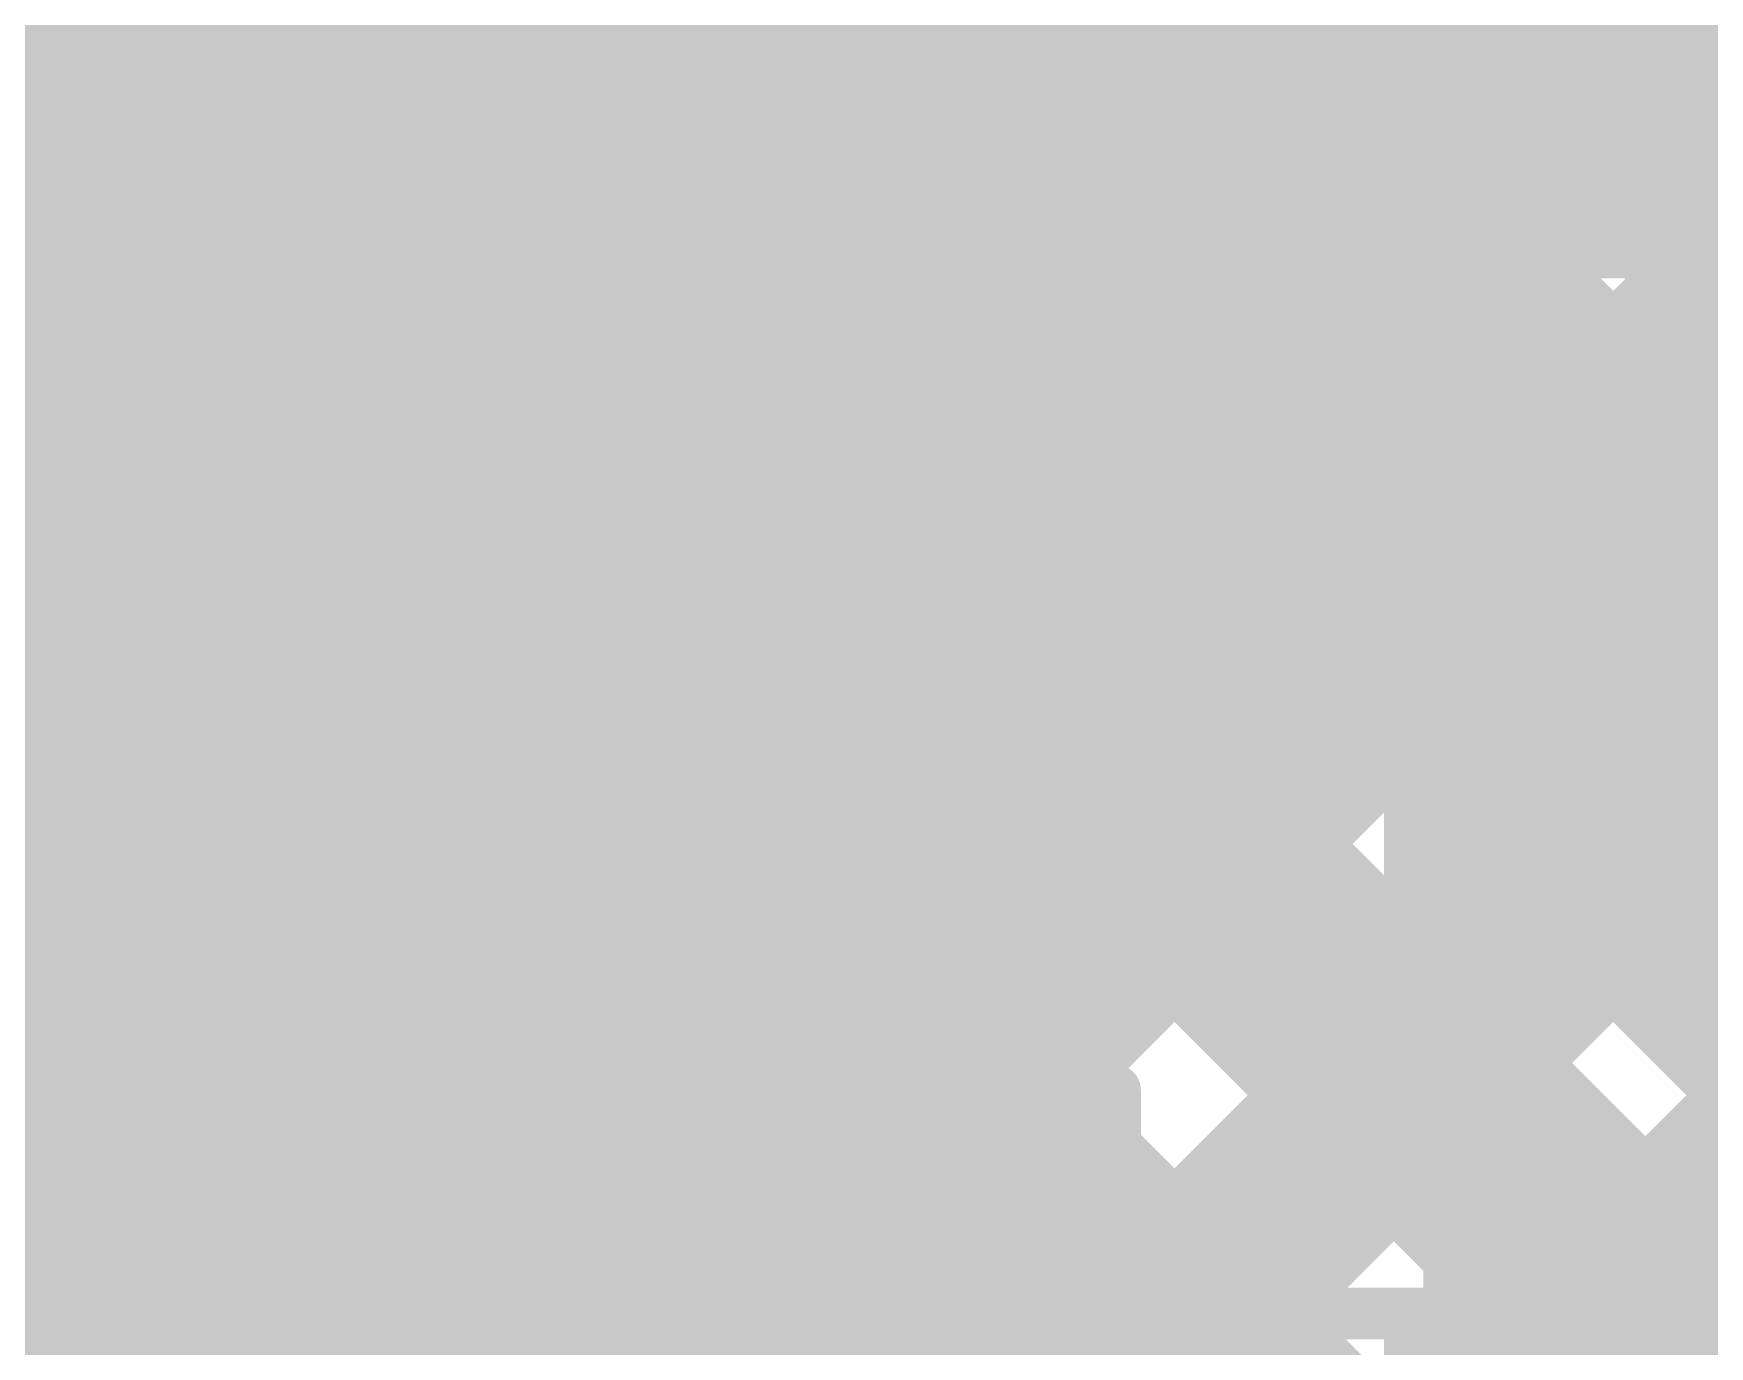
# Model space of a CAD drawing. Header units: millimetres. Extents: x 13 to 259, y -2 to 326.
# Drawn here: x 138.225 to 141.466, y 119.156 to 121.696 of the extents above; entities that cross this region are included whole.
import ezdxf

# ---------------------------------------------------------------- set-up
doc = ezdxf.new("R2010")
doc.units = ezdxf.units.MM
for name, color, linetype in [('BottomLayer', 5, 'Continuous'), ('ConnectLayer', 7, 'Continuous'), ('DrillDrawing', 1, 'Continuous'), ('Mechanical14', 56, 'Continuous'), ('Mechanical8', 56, 'Continuous'), ('MidLayer1', 16, 'Continuous'), ('MidLayer2', 76, 'Continuous'), ('MidLayer3', 90, 'Continuous'), ('MidLayer4', 156, 'Continuous'), ('MidLayer5', 130, 'Continuous'), ('MidLayer6', 216, 'Continuous'), ('MultiLayer', 9, 'Continuous'), ('TopLayer', 1, 'Continuous'), ('TopPaste', 8, 'Continuous'), ('TopSolder', 216, 'Continuous')]:
    doc.layers.add(name, color=color, linetype=linetype)

# ---------------------------------------------------------------- blocks, each defined once
blk = doc.blocks.new('SAMTEC_ASP_127797_01_185')
at = {"layer": 'Mechanical14', "const_width": 0.1}
for points in [[(-18.7452, 5.7404), (-19.3548, 5.7404)], [(-18.7452, 5.7404), (-19.3548, 5.7404)], [(-19.3548, 5.5994), (-19.3548, 5.7404)], [(-18.7452, 5.5994), (-18.7452, 5.7404)], [(-17.4752, 5.7404), (-18.0848, 5.7404)], [(-17.4752, 5.7404), (-18.0848, 5.7404)], [(-18.0848, 5.5994), (-18.0848, 5.7404)], [(-17.4752, 5.5994), (-17.4752, 5.7404)], [(-19.3548, 5.5994), (-19.4691, 5.5994)], [(-18.6309, 5.5994), (-18.7452, 5.5994)], [(-18.6309, 5.2438), (-18.6309, 5.5994)], [(-18.0848, 5.5994), (-18.1991, 5.5994)], [(-18.1991, 5.2438), (-18.1991, 5.5994)], [(-17.3609, 5.5994), (-17.4752, 5.5994)], [(-17.3609, 5.2438), (-17.3609, 5.5994)], [(-16.8148, 5.5994), (-16.9291, 5.5994)], [(-16.9291, 5.2438), (-16.9291, 5.5994)], [(-18.6309, 5.4864), (-19.4691, 5.4864)], [(-18.6309, 5.4864), (-19.4691, 5.4864)], [(-17.3609, 5.4864), (-18.1991, 5.4864)], [(-17.3609, 5.4864), (-18.1991, 5.4864)], [(-16.0909, 5.4864), (-16.9291, 5.4864)], [(-16.0909, 5.4864), (-16.9291, 5.4864)], [(-18.1991, 5.2438), (-18.6309, 5.2438)], [(-16.9291, 5.2438), (-17.3609, 5.2438)], [(-18.1991, 4.9162), (-18.6309, 4.9162)], [(-18.6309, 4.5606), (-18.6309, 4.9162)], [(-18.1991, 4.5606), (-18.1991, 4.9162)], [(-17.3609, 4.5606), (-17.3609, 4.9162)], [(-16.9291, 4.9162), (-17.3609, 4.9162)], [(-16.9291, 4.5606), (-16.9291, 4.9162)], [(-18.6309, 4.6736), (-19.4691, 4.6736)], [(-17.3609, 4.6736), (-18.1991, 4.6736)], [(-16.0909, 4.6736), (-16.9291, 4.6736)], [(-19.3548, 4.5606), (-19.4691, 4.5606)], [(-19.3548, 4.4196), (-19.3548, 4.5606)], [(-18.7452, 4.4196), (-18.7452, 4.5606)], [(-18.6309, 4.5606), (-18.7452, 4.5606)], [(-18.0848, 4.5606), (-18.1991, 4.5606)], [(-18.0848, 4.4196), (-18.0848, 4.5606)], [(-17.4752, 4.4196), (-17.4752, 4.5606)], [(-17.3609, 4.5606), (-17.4752, 4.5606)], [(-16.8148, 4.5606), (-16.9291, 4.5606)], [(-18.7452, 4.4196), (-19.3548, 4.4196)], [(-17.4752, 4.4196), (-18.0848, 4.4196)], [(-18.7452, 3.2004), (-19.3548, 3.2004)], [(-19.3548, 3.0594), (-19.3548, 3.2004)], [(-18.7452, 3.0594), (-18.7452, 3.2004)], [(-17.4752, 3.2004), (-18.0848, 3.2004)], [(-18.0848, 3.0594), (-18.0848, 3.2004)], [(-17.4752, 3.0594), (-17.4752, 3.2004)], [(-19.3548, 3.0594), (-19.4691, 3.0594)], [(-18.6309, 3.0594), (-18.7452, 3.0594)], [(-18.6309, 2.7038), (-18.6309, 3.0594)], [(-18.0848, 3.0594), (-18.1991, 3.0594)], [(-18.1991, 2.7038), (-18.1991, 3.0594)], [(-17.3609, 3.0594), (-17.4752, 3.0594)], [(-17.3609, 2.7038), (-17.3609, 3.0594)], [(-16.8148, 3.0594), (-16.9291, 3.0594)], [(-16.9291, 2.7038), (-16.9291, 3.0594)], [(-18.6309, 2.9464), (-19.4691, 2.9464)], [(-17.3609, 2.9464), (-18.1991, 2.9464)], [(-16.0909, 2.9464), (-16.9291, 2.9464)]]:
    blk.add_lwpolyline(points, dxfattribs=at)
at = {"layer": 'Mechanical14', "const_width": 0.05}
for points in [[(-19.3798, 5.7404, 1), (-19.3298, 5.7404, 1)], [(-19.3798, 5.7404, 1), (-19.3298, 5.7404, 1)], [(-19.3798, 5.7404, 1), (-19.3298, 5.7404, 1)], [(-18.7702, 5.7404, 1), (-18.7202, 5.7404, 1)], [(-18.7702, 5.7404, 1), (-18.7202, 5.7404, 1)], [(-18.7702, 5.7404, 1), (-18.7202, 5.7404, 1)], [(-18.1098, 5.7404, 1), (-18.0598, 5.7404, 1)], [(-18.1098, 5.7404, 1), (-18.0598, 5.7404, 1)], [(-18.1098, 5.7404, 1), (-18.0598, 5.7404, 1)], [(-17.5002, 5.7404, 1), (-17.4502, 5.7404, 1)], [(-17.5002, 5.7404, 1), (-17.4502, 5.7404, 1)], [(-17.5002, 5.7404, 1), (-17.4502, 5.7404, 1)], [(-19.3798, 5.5994, 1), (-19.3298, 5.5994, 1)], [(-19.3798, 5.5994, 1), (-19.3298, 5.5994, 1)], [(-18.7702, 5.5994, 1), (-18.7202, 5.5994, 1)], [(-18.7702, 5.5994, 1), (-18.7202, 5.5994, 1)], [(-18.6559, 5.5994, 1), (-18.6059, 5.5994, 1)], [(-18.6559, 5.5994, 1), (-18.6059, 5.5994, 1)], [(-18.2241, 5.5994, 1), (-18.1741, 5.5994, 1)], [(-18.2241, 5.5994, 1), (-18.1741, 5.5994, 1)], [(-18.1098, 5.5994, 1), (-18.0598, 5.5994, 1)], [(-18.1098, 5.5994, 1), (-18.0598, 5.5994, 1)], [(-17.5002, 5.5994, 1), (-17.4502, 5.5994, 1)], [(-17.5002, 5.5994, 1), (-17.4502, 5.5994, 1)], [(-17.3859, 5.5994, 1), (-17.3359, 5.5994, 1)], [(-17.3859, 5.5994, 1), (-17.3359, 5.5994, 1)], [(-16.9541, 5.5994, 1), (-16.9041, 5.5994, 1)], [(-16.9541, 5.5994, 1), (-16.9041, 5.5994, 1)], [(-18.6559, 5.4864, 1), (-18.6059, 5.4864, 1)], [(-18.6559, 5.4864, 1), (-18.6059, 5.4864, 1)], [(-18.2241, 5.4864, 1), (-18.1741, 5.4864, 1)], [(-18.2241, 5.4864, 1), (-18.1741, 5.4864, 1)], [(-17.3859, 5.4864, 1), (-17.3359, 5.4864, 1)], [(-17.3859, 5.4864, 1), (-17.3359, 5.4864, 1)], [(-16.9541, 5.4864, 1), (-16.9041, 5.4864, 1)], [(-16.9541, 5.4864, 1), (-16.9041, 5.4864, 1)], [(-18.6559, 5.2438, 1), (-18.6059, 5.2438, 1)], [(-18.6559, 5.2438, 1), (-18.6059, 5.2438, 1)], [(-18.2241, 5.2438, 1), (-18.1741, 5.2438, 1)], [(-18.2241, 5.2438, 1), (-18.1741, 5.2438, 1)], [(-17.3859, 5.2438, 1), (-17.3359, 5.2438, 1)], [(-17.3859, 5.2438, 1), (-17.3359, 5.2438, 1)], [(-16.9541, 5.2438, 1), (-16.9041, 5.2438, 1)], [(-16.9541, 5.2438, 1), (-16.9041, 5.2438, 1)], [(-18.6559, 4.9162, 1), (-18.6059, 4.9162, 1)], [(-18.6559, 4.9162, 1), (-18.6059, 4.9162, 1)], [(-18.2241, 4.9162, 1), (-18.1741, 4.9162, 1)], [(-18.2241, 4.9162, 1), (-18.1741, 4.9162, 1)], [(-17.3859, 4.9162, 1), (-17.3359, 4.9162, 1)], [(-17.3859, 4.9162, 1), (-17.3359, 4.9162, 1)], [(-16.9541, 4.9162, 1), (-16.9041, 4.9162, 1)], [(-16.9541, 4.9162, 1), (-16.9041, 4.9162, 1)], [(-18.6559, 4.6736, 1), (-18.6059, 4.6736, 1)], [(-18.2241, 4.6736, 1), (-18.1741, 4.6736, 1)], [(-17.3859, 4.6736, 1), (-17.3359, 4.6736, 1)], [(-16.9541, 4.6736, 1), (-16.9041, 4.6736, 1)], [(-19.3798, 4.5606, 1), (-19.3298, 4.5606, 1)], [(-19.3798, 4.5606, 1), (-19.3298, 4.5606, 1)], [(-18.7702, 4.5606, 1), (-18.7202, 4.5606, 1)], [(-18.7702, 4.5606, 1), (-18.7202, 4.5606, 1)], [(-18.6559, 4.5606, 1), (-18.6059, 4.5606, 1)], [(-18.6559, 4.5606, 1), (-18.6059, 4.5606, 1)], [(-18.2241, 4.5606, 1), (-18.1741, 4.5606, 1)], [(-18.2241, 4.5606, 1), (-18.1741, 4.5606, 1)], [(-18.1098, 4.5606, 1), (-18.0598, 4.5606, 1)], [(-18.1098, 4.5606, 1), (-18.0598, 4.5606, 1)], [(-17.5002, 4.5606, 1), (-17.4502, 4.5606, 1)], [(-17.5002, 4.5606, 1), (-17.4502, 4.5606, 1)], [(-17.3859, 4.5606, 1), (-17.3359, 4.5606, 1)], [(-17.3859, 4.5606, 1), (-17.3359, 4.5606, 1)], [(-16.9541, 4.5606, 1), (-16.9041, 4.5606, 1)], [(-16.9541, 4.5606, 1), (-16.9041, 4.5606, 1)], [(-19.3798, 4.4196, 1), (-19.3298, 4.4196, 1)], [(-19.3798, 4.4196, 1), (-19.3298, 4.4196, 1)], [(-18.7702, 4.4196, 1), (-18.7202, 4.4196, 1)], [(-18.7702, 4.4196, 1), (-18.7202, 4.4196, 1)], [(-18.1098, 4.4196, 1), (-18.0598, 4.4196, 1)], [(-18.1098, 4.4196, 1), (-18.0598, 4.4196, 1)], [(-17.5002, 4.4196, 1), (-17.4502, 4.4196, 1)], [(-17.5002, 4.4196, 1), (-17.4502, 4.4196, 1)], [(-19.3798, 3.2004, 1), (-19.3298, 3.2004, 1)], [(-19.3798, 3.2004, 1), (-19.3298, 3.2004, 1)], [(-18.7702, 3.2004, 1), (-18.7202, 3.2004, 1)], [(-18.7702, 3.2004, 1), (-18.7202, 3.2004, 1)], [(-18.1098, 3.2004, 1), (-18.0598, 3.2004, 1)], [(-18.1098, 3.2004, 1), (-18.0598, 3.2004, 1)], [(-17.5002, 3.2004, 1), (-17.4502, 3.2004, 1)], [(-17.5002, 3.2004, 1), (-17.4502, 3.2004, 1)], [(-19.3798, 3.0594, 1), (-19.3298, 3.0594, 1)], [(-19.3798, 3.0594, 1), (-19.3298, 3.0594, 1)], [(-18.7702, 3.0594, 1), (-18.7202, 3.0594, 1)], [(-18.7702, 3.0594, 1), (-18.7202, 3.0594, 1)], [(-18.6559, 3.0594, 1), (-18.6059, 3.0594, 1)], [(-18.6559, 3.0594, 1), (-18.6059, 3.0594, 1)], [(-18.2241, 3.0594, 1), (-18.1741, 3.0594, 1)], [(-18.2241, 3.0594, 1), (-18.1741, 3.0594, 1)], [(-18.1098, 3.0594, 1), (-18.0598, 3.0594, 1)], [(-18.1098, 3.0594, 1), (-18.0598, 3.0594, 1)], [(-17.5002, 3.0594, 1), (-17.4502, 3.0594, 1)], [(-17.5002, 3.0594, 1), (-17.4502, 3.0594, 1)], [(-17.3859, 3.0594, 1), (-17.3359, 3.0594, 1)], [(-17.3859, 3.0594, 1), (-17.3359, 3.0594, 1)], [(-16.9541, 3.0594, 1), (-16.9041, 3.0594, 1)], [(-16.9541, 3.0594, 1), (-16.9041, 3.0594, 1)], [(-18.6559, 2.9464, 1), (-18.6059, 2.9464, 1)], [(-18.2241, 2.9464, 1), (-18.1741, 2.9464, 1)], [(-17.3859, 2.9464, 1), (-17.3359, 2.9464, 1)], [(-16.9541, 2.9464, 1), (-16.9041, 2.9464, 1)]]:
    blk.add_lwpolyline(points, format="xyb", close=True, dxfattribs=at)
at = {"layer": 'Mechanical8', "const_width": 0.1}
for points in [[(-18.415, 3.175), (-18.415, 4.175)], [(-17.145, 3.175), (-17.145, 4.175)], [(-18.685, 3.175), (-19.685, 3.175)], [(-18.415, 3.175), (-19.415, 3.175)], [(-18.415, 2.175), (-18.415, 3.175)], [(-17.415, 3.175), (-18.415, 3.175)], [(-17.145, 3.175), (-18.145, 3.175)], [(-17.145, 2.175), (-17.145, 3.175)], [(-16.145, 3.175), (-17.145, 3.175)], [(-15.875, 3.175), (-16.875, 3.175)], [(-18.415, 1.905), (-18.415, 2.905)], [(-17.145, 1.905), (-17.145, 2.905)]]:
    blk.add_lwpolyline(points, dxfattribs=at)
at = {"layer": 'Mechanical8', "const_width": 0.05}
for points in [[(-18.44, 4.175, 1), (-18.39, 4.175, 1)], [(-17.17, 4.175, 1), (-17.12, 4.175, 1)], [(-19.44, 3.175, 1), (-19.39, 3.175, 1)], [(-18.71, 3.175, 1), (-18.66, 3.175, 1)], [(-18.44, 3.175, 1), (-18.39, 3.175, 1)], [(-18.44, 3.175, 1), (-18.39, 3.175, 1)], [(-18.44, 3.175, 1), (-18.39, 3.175, 1)], [(-18.44, 3.175, 1), (-18.39, 3.175, 1)], [(-18.17, 3.175, 1), (-18.12, 3.175, 1)], [(-17.44, 3.175, 1), (-17.39, 3.175, 1)], [(-17.17, 3.175, 1), (-17.12, 3.175, 1)], [(-17.17, 3.175, 1), (-17.12, 3.175, 1)], [(-17.17, 3.175, 1), (-17.12, 3.175, 1)], [(-17.17, 3.175, 1), (-17.12, 3.175, 1)], [(-16.9, 3.175, 1), (-16.85, 3.175, 1)], [(-18.44, 2.905, 1), (-18.39, 2.905, 1)], [(-17.17, 2.905, 1), (-17.12, 2.905, 1)]]:
    blk.add_lwpolyline(points, format="xyb", close=True, dxfattribs=at)
at = {"layer": 'TopLayer', "const_width": 0.32}
for points in [[(-19.845, 3.175, 1), (-19.525, 3.175, 1)], [(-18.575, 3.175, 1), (-18.255, 3.175, 1)], [(-17.305, 3.175, 1), (-16.985, 3.175, 1)]]:
    blk.add_lwpolyline(points, format="xyb", close=True, dxfattribs=at)
at = {"layer": 'TopPaste', "const_width": 0.32}
for points in [[(-19.845, 3.175, 1), (-19.525, 3.175, 1)], [(-18.575, 3.175, 1), (-18.255, 3.175, 1)], [(-17.305, 3.175, 1), (-16.985, 3.175, 1)]]:
    blk.add_lwpolyline(points, format="xyb", close=True, dxfattribs=at)
at = {"layer": 'TopSolder', "const_width": 0.4216}
for points in [[(-19.8958, 3.175, 1), (-19.4742, 3.175, 1)], [(-18.6258, 3.175, 1), (-18.2042, 3.175, 1)], [(-17.3558, 3.175, 1), (-16.9342, 3.175, 1)]]:
    blk.add_lwpolyline(points, format="xyb", close=True, dxfattribs=at)

msp = doc.modelspace()

# ---------------------------------------------------------------- linework, layer by layer
at = {"layer": 'BottomLayer', "const_width": 0.25}
for points in [[(138.4501, 120.7057, 1), (138.7, 120.7057, 1)], [(138.4501, 119.4357, 1), (138.7, 119.4357, 1)]]:
    msp.add_lwpolyline(points, format="xyb", close=True, dxfattribs=at)
at = {"layer": 'ConnectLayer', "const_width": 0.4}
for points in [[(138.9664, 121.1473), (148.0605, 130.2414)], [(139.0956, 120.428), (148.6533, 129.9857)], [(133.3911, 129.6521), (143.3514, 119.6919)], [(133.3911, 129.6521), (143.3514, 119.6919)], [(132.0132, 128.4844), (147.5967, 112.901)], [(139.1357, 119.6195), (147.5507, 128.0345)], [(140.69, 121.1739), (147.5507, 128.0345)], [(137.8643, 120.8937), (144.4324, 127.4618)], [(140.2668, 121.5992), (146.05, 127.3824)], [(140.15, 121.0107), (140.15, 126.875)], [(140.69, 121.0107), (140.69, 126.875)], [(140.6911, 121.1749), (146.05, 126.5339)], [(132.7821, 124.3214), (147.8674, 109.2362)], [(132.7821, 124.3214), (141.26, 115.8435)], [(139.135, 123.0598), (143.8563, 118.3384)], [(139.135, 123.0598), (143.8563, 118.3384)], [(139.0142, 122.8517), (142.0112, 119.8548)], [(137.6993, 117.3346), (143.1936, 122.8289)], [(137.6993, 117.3346), (143.1936, 122.8289)], [(141.1153, 120.7507), (143.1936, 122.8289)], [(138.6809, 122.6653), (143.3596, 117.9866)], [(137.8188, 116.6056), (143.6558, 122.4426)], [(137.8188, 116.6056), (143.6558, 122.4426)], [(141.5396, 120.3264), (143.6558, 122.4426)], [(137.2548, 119.4357), (140.15, 122.3309)], [(140.69, 122.3532), (143.3514, 119.6919)], [(138.182, 122.3157), (141.26, 119.2376)], [(138.3058, 122.3157), (141.26, 119.3614)], [(139.0988, 122.2474), (140.15, 121.1961)], [(137.8643, 120.8937), (138.796, 121.8255)], [(137.8636, 121.7856), (138.3849, 121.2642)], [(137.8636, 121.7856), (138.3849, 121.2642)], [(137.8636, 121.7855), (139.3942, 120.2549)], [(138.9648, 121.5328), (139.8185, 120.6791)], [(140.69, 121.5047), (143.8563, 118.3384)], [(138.6833, 120.0157), (140.15, 121.4824)], [(136.8, 118.981), (139.2417, 121.4226)], [(137.5726, 121.4226), (138.3697, 121.4226)], [(138.2265, 121.4226), (143.7422, 115.9069)], [(138.6833, 120.0157), (140.0902, 121.4226)], [(138.7804, 121.4226), (142.5524, 121.4226)], [(138.9693, 118.6047), (141.7872, 121.4226)], [(139.075, 121.4226), (144.5907, 115.9069)], [(139.1357, 119.6196), (140.9387, 121.4226)], [(139.9235, 121.4226), (145.4393, 115.9069)], [(140.7721, 121.4226), (145.9811, 116.2135)], [(141.6206, 121.4226), (145.5305, 117.5127)], [(137.8643, 120.8937), (138.387, 121.4165)], [(137.8643, 120.8938), (138.387, 121.4165)], [(138.9664, 121.1473), (139.2203, 121.4012)], [(139.0888, 117.8757), (142.5941, 121.3809)], [(139.0888, 117.8757), (142.5941, 121.3809)], [(137.867, 115.8053), (143.331, 121.2693)], [(137.867, 115.8053), (143.331, 121.2693)], [(138.9922, 119.8529), (140.15, 121.0107)], [(137.8345, 120.9661), (138.8354, 119.9652)], [(137.8345, 120.9661), (138.8354, 119.9652)], [(139.0956, 120.428), (139.6445, 120.9769)], [(139.137, 117.0753), (143.0184, 120.9567)], [(140.6132, 120.733), (143.3596, 117.9866)], [(139.3751, 119.472), (140.5309, 120.6279)], [(139.1357, 119.6195), (140.0688, 120.5527)], [(139.1336, 120.5156), (148.0899, 111.5593)], [(139.1336, 120.5156), (141.26, 118.3891)], [(133.8864, 116.0673), (138.1335, 120.3144)], [(134.3841, 116.565), (138.1335, 120.3144)], [(136.8, 120.3035), (138.3807, 118.7228)], [(140.2003, 120.2973), (147.5967, 112.901)], [(137.6918, 120.2602), (138.1295, 119.8225)], [(137.6918, 120.2602), (138.1295, 119.8225)], [(137.6919, 120.2602), (138.1296, 119.8225)], [(137.6919, 120.2602), (138.1296, 119.8225)], [(138.6833, 120.0157), (138.8528, 120.1852)], [(138.6833, 120.0157), (138.8528, 120.1852)], [(137.6993, 117.3346), (140.4931, 120.1284)], [(138.6762, 120.1244), (138.8355, 119.9651)], [(138.6762, 120.1244), (138.8355, 119.9651)], [(139.7761, 119.8731), (148.0899, 111.5593)], [(137.8188, 116.6056), (140.9173, 119.7041)], [(139.1044, 119.6962), (145.5831, 113.2176)], [(139.1044, 119.6962), (141.26, 117.5406)], [(139.1045, 119.6961), (142.8937, 115.9069)], [(139.3512, 119.4495), (145.5831, 113.2176)], [(141.26, 108.773), (141.26, 119.3614)], [(138.6267, 116.565), (141.26, 119.1983)], [(138.9618, 118.9902), (142.0452, 115.9069)], [(138.9619, 118.9902), (145.5348, 112.4173)], [(138.9619, 118.9902), (145.5348, 112.4173)], [(138.9619, 118.9902), (141.26, 116.692)]]:
    msp.add_lwpolyline(points, dxfattribs=at)
at = {"layer": 'ConnectLayer'}
for points, const_width in [([(139.165, 121.9757, 1), (137.9851, 121.9757, 1)], 0.4), ([(138.696, 121.8255, 1), (138.896, 121.8255, 1)], 0.2), ([(140.1668, 121.5992, 1), (140.3668, 121.5992, 1)], 0.2), ([(138.8648, 121.5328, 1), (139.0648, 121.5328, 1)], 0.2), ([(140.59, 121.5047, 1), (140.79, 121.5047, 1)], 0.2), ([(140.05, 121.4824, 1), (140.25, 121.4824, 1)], 0.2), ([(138.1265, 121.4226, 1), (138.3265, 121.4226, 1)], 0.2), ([(138.2697, 121.4226, 1), (138.4697, 121.4226, 1)], 0.2), ([(138.2697, 121.4226, 1), (138.4697, 121.4226, 1)], 0.2), ([(138.6804, 121.4226, 1), (138.8804, 121.4226, 1)], 0.2), ([(138.6804, 121.4226, 1), (138.8804, 121.4226, 1)], 0.2), ([(138.975, 121.4226, 1), (139.175, 121.4226, 1)], 0.2), ([(139.1417, 121.4226, 1), (139.3417, 121.4226, 1)], 0.2), ([(139.8235, 121.4226, 1), (140.0235, 121.4226, 1)], 0.2), ([(139.9902, 121.4226, 1), (140.1902, 121.4226, 1)], 0.2), ([(140.6721, 121.4226, 1), (140.8721, 121.4226, 1)], 0.2), ([(140.8387, 121.4226, 1), (141.0387, 121.4226, 1)], 0.2), ([(141.5206, 121.4226, 1), (141.7206, 121.4226, 1)], 0.2), ([(138.287, 121.4165, 1), (138.487, 121.4165, 1)], 0.2), ([(138.287, 121.4165, 1), (138.487, 121.4165, 1)], 0.2), ([(139.1203, 121.4012, 1), (139.3203, 121.4012, 1)], 0.2), ([(139.165, 120.7057, 1), (137.9851, 120.7057, 1)], 0.4), ([(139.165, 120.7057, 1), (137.9851, 120.7057, 1)], 0.4), ([(138.2849, 121.2642, 1), (138.4849, 121.2642, 1)], 0.2), ([(138.2849, 121.2642, 1), (138.4849, 121.2642, 1)], 0.2), ([(140.05, 121.1961, 1), (140.25, 121.1961, 1)], 0.2), ([(140.59, 121.1739, 1), (140.79, 121.1739, 1)], 0.2), ([(140.5911, 121.1749, 1), (140.7911, 121.1749, 1)], 0.2), ([(138.8664, 121.1473, 1), (139.0664, 121.1473, 1)], 0.2), ([(138.8664, 121.1473, 1), (139.0664, 121.1473, 1)], 0.2), ([(140.05, 121.0107, 1), (140.25, 121.0107, 1)], 0.2), ([(140.05, 121.0107, 1), (140.25, 121.0107, 1)], 0.2), ([(140.59, 121.0107, 1), (140.79, 121.0107, 1)], 0.2), ([(140.59, 121.0107, 1), (140.79, 121.0107, 1)], 0.2), ([(140.59, 121.0107, 1), (140.79, 121.0107, 1)], 0.2), ([(139.5445, 120.9769, 1), (139.7445, 120.9769, 1)], 0.2), ([(141.0153, 120.7507, 1), (141.2153, 120.7507, 1)], 0.2), ([(140.5132, 120.733, 1), (140.7132, 120.733, 1)], 0.2), ([(139.065, 120.7057, 1), (139.265, 120.7057, 1)], 0.2), ([(139.065, 120.7057, 1), (139.265, 120.7057, 1)], 0.2), ([(139.7185, 120.6791, 1), (139.9185, 120.6791, 1)], 0.2), ([(140.4309, 120.6279, 1), (140.6309, 120.6279, 1)], 0.2), ([(140.4309, 120.6279, 1), (140.6309, 120.6279, 1)], 0.2), ([(140.4319, 120.6289, 1), (140.6319, 120.6289, 1)], 0.2), ([(139.9688, 120.5527, 1), (140.1688, 120.5527, 1)], 0.2), ([(139.0336, 120.5156, 1), (139.2336, 120.5156, 1)], 0.2), ([(139.0336, 120.5156, 1), (139.2336, 120.5156, 1)], 0.2), ([(138.9956, 120.428, 1), (139.1956, 120.428, 1)], 0.2), ([(138.9956, 120.428, 1), (139.1956, 120.428, 1)], 0.2), ([(141.4396, 120.3264, 1), (141.6396, 120.3264, 1)], 0.2), ([(138.0335, 120.3144, 1), (138.2335, 120.3144, 1)], 0.2), ([(138.0335, 120.3144, 1), (138.2335, 120.3144, 1)], 0.2), ([(140.1003, 120.2973, 1), (140.3003, 120.2973, 1)], 0.2), ([(139.2942, 120.2549, 1), (139.4942, 120.2549, 1)], 0.2), ([(138.7528, 120.1852, 1), (138.9528, 120.1852, 1)], 0.2), ([(138.7528, 120.1852, 1), (138.9528, 120.1852, 1)], 0.2), ([(138.5762, 120.1244, 1), (138.7762, 120.1244, 1)], 0.2), ([(138.5762, 120.1244, 1), (138.7762, 120.1244, 1)], 0.2), ([(140.3931, 120.1284, 1), (140.5931, 120.1284, 1)], 0.2), ([(139.165, 119.4357, 1), (137.9851, 119.4357, 1)], 0.4), ([(139.165, 119.4357, 1), (137.9851, 119.4357, 1)], 0.4), ([(139.165, 119.4357, 1), (137.9851, 119.4357, 1)], 0.4), ([(138.5833, 120.0157, 1), (138.7833, 120.0157, 1)], 0.2), ([(138.5833, 120.0157, 1), (138.7833, 120.0157, 1)], 0.2), ([(138.5833, 120.0157, 1), (138.7833, 120.0157, 1)], 0.2), ([(138.5833, 120.0157, 1), (138.7833, 120.0157, 1)], 0.2), ([(138.7354, 119.9652, 1), (138.9354, 119.9652, 1)], 0.2), ([(138.7354, 119.9652, 1), (138.9354, 119.9652, 1)], 0.2), ([(138.7355, 119.9651, 1), (138.9355, 119.9651, 1)], 0.2), ([(138.7355, 119.9651, 1), (138.9355, 119.9651, 1)], 0.2), ([(139.6761, 119.8731, 1), (139.8761, 119.8731, 1)], 0.2), ([(138.8922, 119.8529, 1), (139.0922, 119.8529, 1)], 0.2), ([(138.8922, 119.8529, 1), (139.0922, 119.8529, 1)], 0.2), ([(138.0295, 119.8225, 1), (138.2295, 119.8225, 1)], 0.2), ([(138.0295, 119.8225, 1), (138.2295, 119.8225, 1)], 0.2), ([(138.0296, 119.8225, 1), (138.2296, 119.8225, 1)], 0.2), ([(138.0296, 119.8225, 1), (138.2296, 119.8225, 1)], 0.2), ([(140.8173, 119.7041, 1), (141.0173, 119.7041, 1)], 0.2), ([(139.0044, 119.6962, 1), (139.2044, 119.6962, 1)], 0.2), ([(139.0044, 119.6962, 1), (139.2044, 119.6962, 1)], 0.2), ([(139.0045, 119.6961, 1), (139.2045, 119.6961, 1)], 0.2), ([(139.0357, 119.6196, 1), (139.2357, 119.6196, 1)], 0.2), ([(139.0357, 119.6195, 1), (139.2357, 119.6195, 1)], 0.2), ([(139.0357, 119.6195, 1), (139.2357, 119.6195, 1)], 0.2), ([(139.2512, 119.4495, 1), (139.4512, 119.4495, 1)], 0.2), ([(139.2741, 119.4711, 1), (139.4741, 119.4711, 1)], 0.2), ([(139.2751, 119.472, 1), (139.475, 119.472, 1)], 0.2), ([(139.2751, 119.472, 1), (139.475, 119.472, 1)], 0.2), ([(139.065, 119.4357, 1), (139.265, 119.4357, 1)], 0.2), ([(139.065, 119.4357, 1), (139.265, 119.4357, 1)], 0.2), ([(139.065, 119.4357, 1), (139.265, 119.4357, 1)], 0.2), ([(141.16, 119.3614, 1), (141.36, 119.3614, 1)], 0.2), ([(141.16, 119.3614, 1), (141.36, 119.3614, 1)], 0.2), ([(139.057, 119.3387, 1), (139.257, 119.3387, 1)], 0.2), ([(139.057, 119.3387, 1), (139.257, 119.3387, 1)], 0.2), ([(139.057, 119.3387, 1), (139.257, 119.3387, 1)], 0.2), ([(141.16, 119.2376, 1), (141.36, 119.2376, 1)], 0.2), ([(141.16, 119.1983, 1), (141.36, 119.1983, 1)], 0.2), ([(138.8618, 118.9902, 1), (139.0618, 118.9902, 1)], 0.2), ([(138.8619, 118.9902, 1), (139.0619, 118.9902, 1)], 0.2), ([(138.8619, 118.9902, 1), (139.0619, 118.9902, 1)], 0.2), ([(138.8619, 118.9902, 1), (139.0619, 118.9902, 1)], 0.2)]:
    msp.add_lwpolyline(points, format="xyb", close=True, dxfattribs=dict(at, const_width=const_width))
at = {"layer": 'ConnectLayer', "const_width": 0.4}
for points in [[(138.7804, 121.4226, -0.179652), (138.3697, 121.4226)], [(140.69, 121.0107, -0.199574), (140.5309, 120.6279)], [(140.69, 121.0107, -0.198912), (140.5319, 120.6289)], [(137.9851, 119.4357, -0.668179), (138.9922, 119.8529)], [(139.3751, 119.472, -0.120039), (139.157, 119.3387)], [(139.3741, 119.4711, -0.119394), (139.157, 119.3387)], [(139.157, 119.3387, -0.554672), (138.2322, 118.9556)]]:
    msp.add_lwpolyline(points, format="xyb", dxfattribs=at)
at = {"layer": 'DrillDrawing', "const_width": 0.0508}
for points in [[(138.448, 120.8327), (138.448, 120.9597)], [(138.448, 120.9597), (138.702, 120.9597)], [(138.702, 120.8327), (138.702, 120.9597)], [(138.321, 120.5787), (138.321, 120.8327)], [(138.321, 120.8327), (138.448, 120.8327)], [(138.702, 120.8327), (138.829, 120.8327)], [(138.829, 120.5787), (138.829, 120.8327)], [(138.321, 120.5787), (138.448, 120.5787)], [(138.448, 120.4517), (138.448, 120.5787)], [(138.702, 120.5787), (138.829, 120.5787)], [(138.702, 120.4517), (138.702, 120.5787)], [(138.448, 120.4517), (138.702, 120.4517)], [(138.448, 119.5627), (138.448, 119.6897)], [(138.448, 119.6897), (138.702, 119.6897)], [(138.702, 119.5627), (138.702, 119.6897)], [(138.321, 119.3087), (138.321, 119.5627)], [(138.321, 119.5627), (138.448, 119.5627)], [(138.702, 119.5627), (138.829, 119.5627)], [(138.829, 119.3087), (138.829, 119.5627)], [(138.321, 119.3087), (138.448, 119.3087)], [(138.448, 119.1817), (138.448, 119.3087)], [(138.702, 119.3087), (138.829, 119.3087)], [(138.702, 119.1817), (138.702, 119.3087)], [(138.448, 119.1817), (138.702, 119.1817)]]:
    msp.add_lwpolyline(points, dxfattribs=at)
at = {"layer": 'DrillDrawing', "const_width": 0.0254}
for points in [[(138.4353, 120.9597, 1), (138.4607, 120.9597, 1)], [(138.4353, 120.9597, 1), (138.4607, 120.9597, 1)], [(138.6893, 120.9597, 1), (138.7147, 120.9597, 1)], [(138.6893, 120.9597, 1), (138.7147, 120.9597, 1)], [(138.3083, 120.8327, 1), (138.3337, 120.8327, 1)], [(138.3083, 120.8327, 1), (138.3337, 120.8327, 1)], [(138.4353, 120.8327, 1), (138.4607, 120.8327, 1)], [(138.4353, 120.8327, 1), (138.4607, 120.8327, 1)], [(138.6893, 120.8327, 1), (138.7147, 120.8327, 1)], [(138.6893, 120.8327, 1), (138.7147, 120.8327, 1)], [(138.8163, 120.8327, 1), (138.8417, 120.8327, 1)], [(138.8163, 120.8327, 1), (138.8417, 120.8327, 1)], [(138.3083, 120.5787, 1), (138.3337, 120.5787, 1)], [(138.3083, 120.5787, 1), (138.3337, 120.5787, 1)], [(138.4353, 120.5787, 1), (138.4607, 120.5787, 1)], [(138.4353, 120.5787, 1), (138.4607, 120.5787, 1)], [(138.6893, 120.5787, 1), (138.7147, 120.5787, 1)], [(138.6893, 120.5787, 1), (138.7147, 120.5787, 1)], [(138.8163, 120.5787, 1), (138.8417, 120.5787, 1)], [(138.8163, 120.5787, 1), (138.8417, 120.5787, 1)], [(138.4353, 120.4517, 1), (138.4607, 120.4517, 1)], [(138.4353, 120.4517, 1), (138.4607, 120.4517, 1)], [(138.6893, 120.4517, 1), (138.7147, 120.4517, 1)], [(138.6893, 120.4517, 1), (138.7147, 120.4517, 1)], [(138.4353, 119.6897, 1), (138.4607, 119.6897, 1)], [(138.4353, 119.6897, 1), (138.4607, 119.6897, 1)], [(138.6893, 119.6897, 1), (138.7147, 119.6897, 1)], [(138.6893, 119.6897, 1), (138.7147, 119.6897, 1)], [(138.3083, 119.5627, 1), (138.3337, 119.5627, 1)], [(138.3083, 119.5627, 1), (138.3337, 119.5627, 1)], [(138.4353, 119.5627, 1), (138.4607, 119.5627, 1)], [(138.4353, 119.5627, 1), (138.4607, 119.5627, 1)], [(138.6893, 119.5627, 1), (138.7147, 119.5627, 1)], [(138.6893, 119.5627, 1), (138.7147, 119.5627, 1)], [(138.8163, 119.5627, 1), (138.8417, 119.5627, 1)], [(138.8163, 119.5627, 1), (138.8417, 119.5627, 1)], [(138.3083, 119.3087, 1), (138.3337, 119.3087, 1)], [(138.3083, 119.3087, 1), (138.3337, 119.3087, 1)], [(138.4353, 119.3087, 1), (138.4607, 119.3087, 1)], [(138.4353, 119.3087, 1), (138.4607, 119.3087, 1)], [(138.6893, 119.3087, 1), (138.7147, 119.3087, 1)], [(138.6893, 119.3087, 1), (138.7147, 119.3087, 1)], [(138.8163, 119.3087, 1), (138.8417, 119.3087, 1)], [(138.8163, 119.3087, 1), (138.8417, 119.3087, 1)], [(138.4353, 119.1817, 1), (138.4607, 119.1817, 1)], [(138.4353, 119.1817, 1), (138.4607, 119.1817, 1)], [(138.6893, 119.1817, 1), (138.7147, 119.1817, 1)], [(138.6893, 119.1817, 1), (138.7147, 119.1817, 1)]]:
    msp.add_lwpolyline(points, format="xyb", close=True, dxfattribs=at)
at = {"layer": 'MidLayer1', "const_width": 0.25}
for points in [[(138.4501, 120.7057, 1), (138.7, 120.7057, 1)], [(138.4501, 119.4357, 1), (138.7, 119.4357, 1)]]:
    msp.add_lwpolyline(points, format="xyb", close=True, dxfattribs=at)
at = {"layer": 'MidLayer2'}
for points, const_width in [([(141.0125, 117.8875), (141.0125, 123.4449)], 0.2), ([(139.815, 120.6757), (139.815, 123.1088)], 0.2), ([(139.5, 120.8062), (139.5, 122.9783)], 0.15), ([(138.8702, 120.1763), (139.5, 120.8062)], 0.15), ([(138.575, 119.4357), (139.815, 120.6757)], 0.2), ([(138.11, 119.6283), (138.6581, 120.1763)], 0.15), ([(138.6581, 120.1763), (138.8702, 120.1763)], 0.15)]:
    msp.add_lwpolyline(points, dxfattribs=dict(at, const_width=const_width))
for points, const_width in [([(138.4501, 120.7057, 1), (138.7, 120.7057, 1)], 0.25), ([(139.4625, 120.8062, 1), (139.5375, 120.8062, 1)], 0.075), ([(139.4625, 120.8062, 1), (139.5375, 120.8062, 1)], 0.075), ([(139.765, 120.6757, 1), (139.865, 120.6757, 1)], 0.1), ([(139.765, 120.6757, 1), (139.865, 120.6757, 1)], 0.1), ([(138.6206, 120.1763, 1), (138.6956, 120.1763, 1)], 0.075), ([(138.6206, 120.1763, 1), (138.6956, 120.1763, 1)], 0.075), ([(138.8327, 120.1763, 1), (138.9077, 120.1763, 1)], 0.075), ([(138.8327, 120.1763, 1), (138.9077, 120.1763, 1)], 0.075), ([(138.4501, 119.4357, 1), (138.7, 119.4357, 1)], 0.25), ([(138.525, 119.4357, 1), (138.625, 119.4357, 1)], 0.1)]:
    msp.add_lwpolyline(points, format="xyb", close=True, dxfattribs=dict(at, const_width=const_width))
at = {"layer": 'MidLayer3', "const_width": 0.2}
msp.add_lwpolyline([(138.488, 122.7557), (141.7, 119.5437)], dxfattribs=at)
at = {"layer": 'MidLayer3', "const_width": 0.25}
for points in [[(138.4501, 120.7057, 1), (138.7, 120.7057, 1)], [(138.4501, 119.4357, 1), (138.7, 119.4357, 1)]]:
    msp.add_lwpolyline(points, format="xyb", close=True, dxfattribs=at)
at = {"layer": 'MidLayer4'}
for points, const_width in [([(138.4501, 120.7057, 1), (138.7, 120.7057, 1)], 0.25), ([(138.1407, 120.1157, 1), (138.3407, 120.1157, 1)], 0.2), ([(138.1407, 120.1157, 1), (138.3407, 120.1157, 1)], 0.2), ([(139.0962, 120.1157, 1), (139.2962, 120.1157, 1)], 0.2), ([(139.0962, 120.1157, 1), (139.2962, 120.1157, 1)], 0.2), ([(138.4501, 119.4357, 1), (138.7, 119.4357, 1)], 0.25), ([(138.5375, 119.4357, 1), (138.6125, 119.4357, 1)], 0.075), ([(139.2518, 119.4357, 1), (139.3268, 119.4357, 1)], 0.075), ([(139.2518, 119.4357, 1), (139.3268, 119.4357, 1)], 0.075)]:
    msp.add_lwpolyline(points, format="xyb", close=True, dxfattribs=dict(at, const_width=const_width))
for points, const_width in [([(137.895, 120.4613), (138.2407, 120.1157)], 0.4), ([(138.2407, 120.1157), (139.1962, 120.1157)], 0.4), ([(139.1962, 120.1157), (143.225, 116.0869)], 0.4), ([(138.575, 119.4357), (139.2893, 119.4357)], 0.15), ([(139.2893, 119.4357), (141.8, 116.925)], 0.15)]:
    msp.add_lwpolyline(points, dxfattribs=dict(at, const_width=const_width))
at = {"layer": 'MidLayer5', "const_width": 0.25}
for points in [[(138.4501, 120.7057, 1), (138.7, 120.7057, 1)], [(138.4501, 119.4357, 1), (138.7, 119.4357, 1)]]:
    msp.add_lwpolyline(points, format="xyb", close=True, dxfattribs=at)
at = {"layer": 'MidLayer6', "const_width": 0.25}
for points in [[(138.4501, 120.7057, 1), (138.7, 120.7057, 1)], [(138.4501, 119.4357, 1), (138.7, 119.4357, 1)]]:
    msp.add_lwpolyline(points, format="xyb", close=True, dxfattribs=at)
at = {"layer": 'MultiLayer', "const_width": 0.25}
for points in [[(138.4501, 120.7057, 1), (138.7, 120.7057, 1)], [(138.4501, 119.4357, 1), (138.7, 119.4357, 1)]]:
    msp.add_lwpolyline(points, format="xyb", close=True, dxfattribs=at)
at = {"layer": 'TopLayer', "const_width": 0.25}
for points in [[(138.4501, 120.7057, 1), (138.7, 120.7057, 1)], [(138.4501, 119.4357, 1), (138.7, 119.4357, 1)]]:
    msp.add_lwpolyline(points, format="xyb", close=True, dxfattribs=at)

# ---------------------------------------------------------------- block references
at = {"rotation": 270}
msp.add_blockref('SAMTEC_ASP_127797_01_185', (135.4, 102.2907), dxfattribs=at)

doc.saveas('drawing.dxf')
